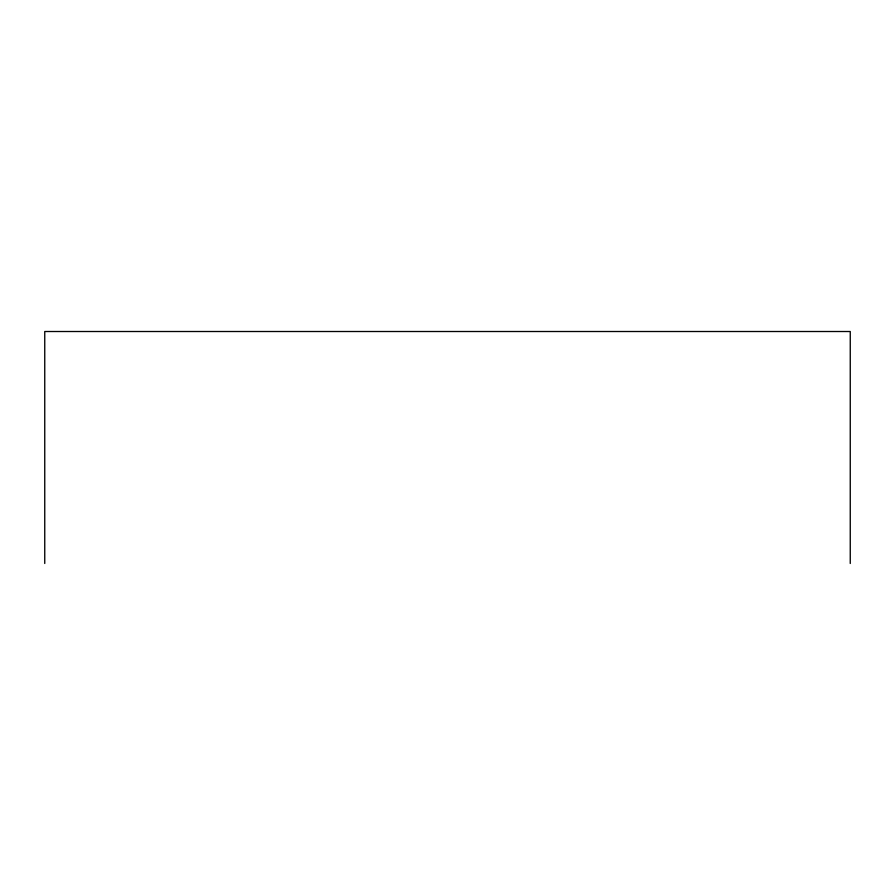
<?xml version="1.0" encoding="UTF-8"?>
<svg xmlns="http://www.w3.org/2000/svg" width="895" height="895" viewBox="0 0 895 895"><rect width="100%" height="100%" fill="white"/><g stroke="black" fill="none" stroke-linecap="round" stroke-linejoin="round"><path stroke-width="1.34" d="M850.25 563.492L850.25 331.508L44.75 331.508L44.75 563.492"/></g></svg>
